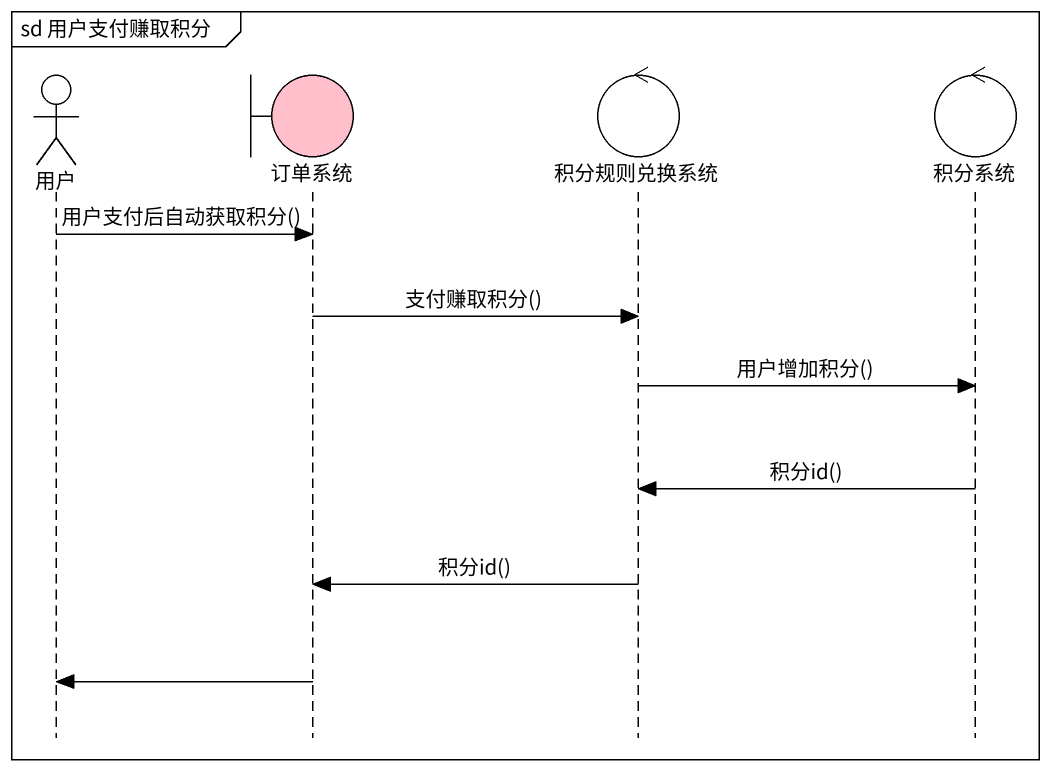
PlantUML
@startuml
mainframe sd 用户支付赚取积分
hide footbox
actor 用户
boundary 订单系统 #FFC0CB
control 积分规则兑换系统
control 积分系统

用户 -> 订单系统 : 用户支付后自动获取积分()
订单系统 -> 积分规则兑换系统 : 支付赚取积分()
积分规则兑换系统 -> 积分系统 : 用户增加积分()
积分系统 -> 积分规则兑换系统 : 积分id()
积分规则兑换系统 -> 订单系统 : 积分id()
订单系统 -> 用户
@enduml
